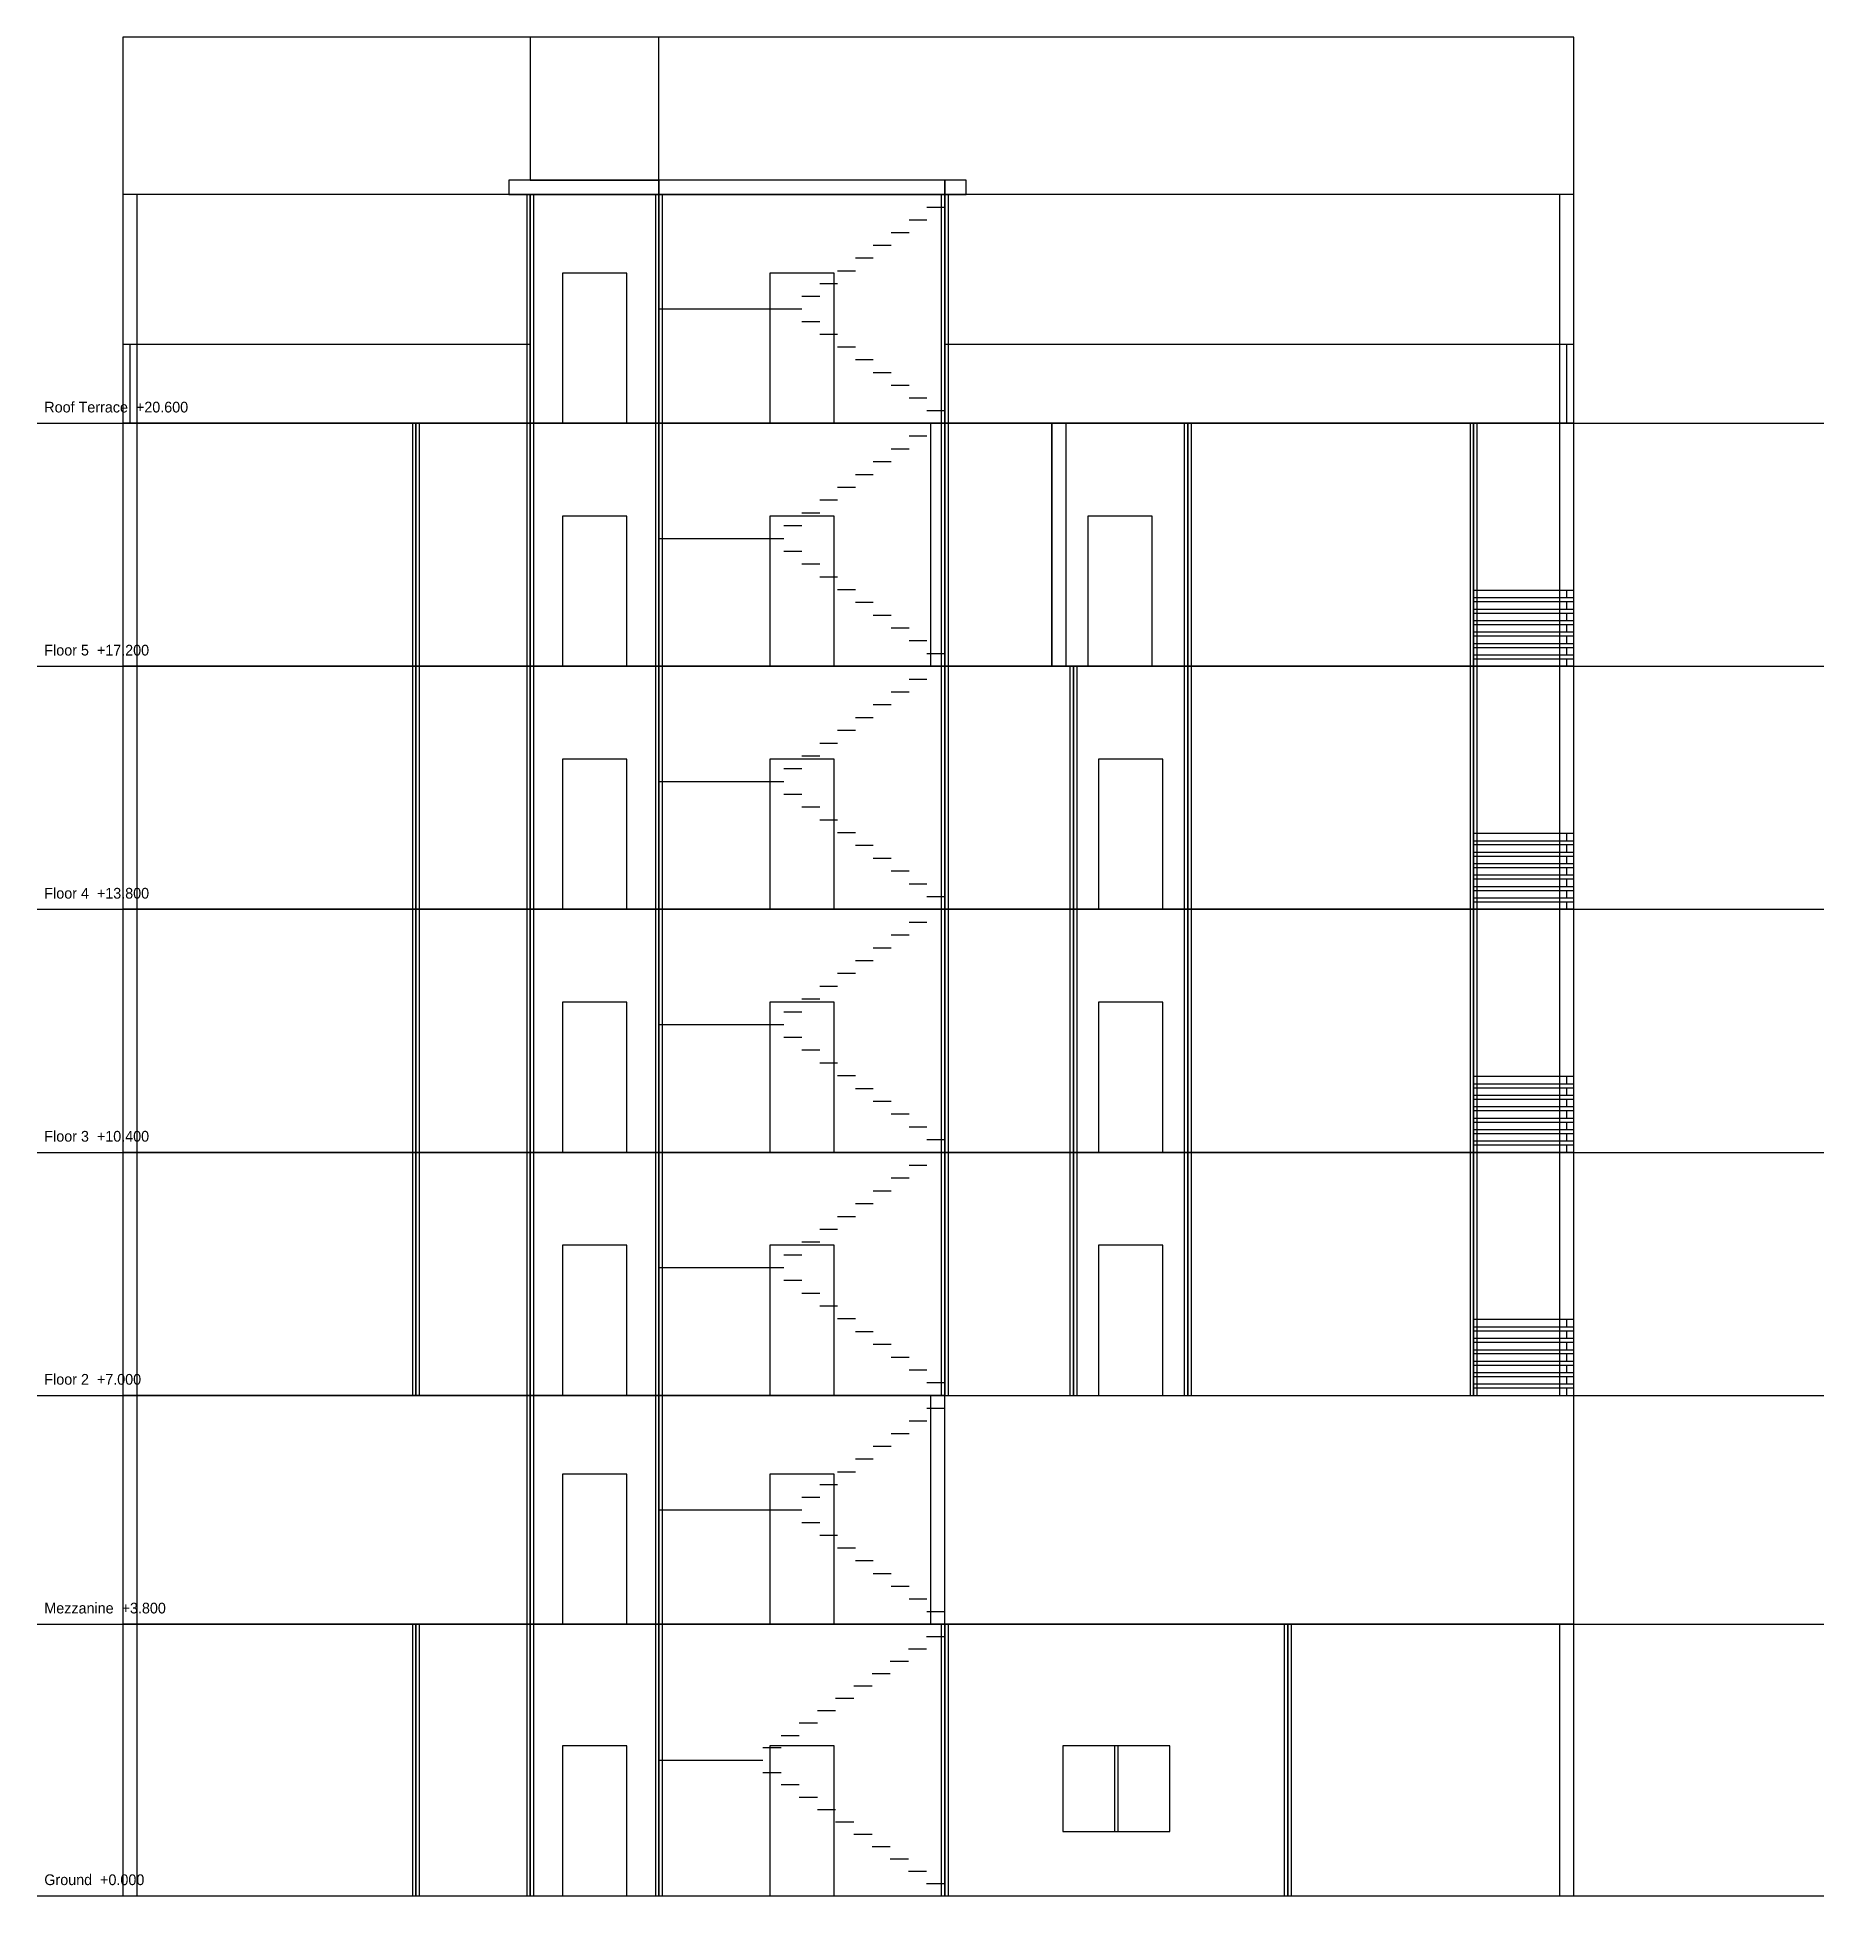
# Model space of a CAD drawing. Header units: millimetres. Extents: x 0 to 25000, y 0 to 26000.
import ezdxf

# ---------------------------------------------------------------- set-up
doc = ezdxf.new("R2010")
doc.units = ezdxf.units.MM
for name, color, linetype in [('DIMS', 8, 'Continuous'), ('DOORS', 1, 'Continuous'), ('ELEV', 7, 'Continuous'), ('LEVELS', 8, 'Continuous'), ('STAIRS', 3, 'Continuous'), ('TEXT', 2, 'Continuous'), ('WINDOWS', 5, 'Continuous')]:
    doc.layers.add(name, color=color, linetype=linetype)

msp = doc.modelspace()

# ---------------------------------------------------------------- linework, layer by layer
at = {"layer": 'DIMS'}
msp.add_line((0, 0), (25000, 0), dxfattribs=at)
at = {"layer": 'DOORS'}
for points in [[(7350, 20600), (8250, 20600), (8250, 22700), (7350, 22700)], [(10250, 20600), (11150, 20600), (11150, 22700), (10250, 22700)], [(7350, 17200), (8250, 17200), (8250, 19300), (7350, 19300)], [(10250, 17200), (11150, 17200), (11150, 19300), (10250, 19300)], [(14700, 17200), (15600, 17200), (15600, 19300), (14700, 19300)], [(7350, 13800), (8250, 13800), (8250, 15900), (7350, 15900)], [(10250, 13800), (11150, 13800), (11150, 15900), (10250, 15900)], [(14850, 13800), (15750, 13800), (15750, 15900), (14850, 15900)], [(7350, 10400), (8250, 10400), (8250, 12500), (7350, 12500)], [(10250, 10400), (11150, 10400), (11150, 12500), (10250, 12500)], [(14850, 10400), (15750, 10400), (15750, 12500), (14850, 12500)], [(7350, 7000), (8250, 7000), (8250, 9100), (7350, 9100)], [(10250, 7000), (11150, 7000), (11150, 9100), (10250, 9100)], [(14850, 7000), (15750, 7000), (15750, 9100), (14850, 9100)], [(7350, 3800), (8250, 3800), (8250, 5900), (7350, 5900)], [(10250, 3800), (11150, 3800), (11150, 5900), (10250, 5900)], [(7350, 0), (8250, 0), (8250, 2100), (7350, 2100)], [(10250, 0), (11150, 0), (11150, 2100), (10250, 2100)]]:
    msp.add_lwpolyline(points, close=True, dxfattribs=at)
at = {"layer": 'ELEV'}
for points in [[(1200, 0), (21500, 0), (21500, 26000), (1200, 26000)], [(6900, 24000), (8700, 24000), (8700, 26000), (6900, 26000)], [(6600, 23800), (8700, 23800), (8700, 24000), (6600, 24000)], [(8700, 23800), (12700, 23800), (12700, 24000), (8700, 24000)], [(8700, 23800), (12700, 23800), (12700, 24000), (8700, 24000)], [(12700, 23800), (13000, 23800), (13000, 24000), (12700, 24000)], [(1200, 20600), (6900, 20600), (6900, 23800), (1200, 23800)], [(1200, 20600), (6900, 20600), (6900, 23800), (1200, 23800)], [(1200, 20600), (1400, 20600), (1400, 23800), (1200, 23800)], [(6850, 20600), (6950, 20600), (6950, 23800), (6850, 23800)], [(6850, 20600), (6950, 20600), (6950, 23800), (6850, 23800)], [(6900, 20600), (8700, 20600), (8700, 23800), (6900, 23800)], [(6900, 20600), (8700, 20600), (8700, 23800), (6900, 23800)], [(6900, 20600), (8700, 20600), (8700, 23800), (6900, 23800)], [(8650, 20600), (8750, 20600), (8750, 23800), (8650, 23800)], [(8650, 20600), (8750, 20600), (8750, 23800), (8650, 23800)], [(8650, 20600), (8750, 20600), (8750, 23800), (8650, 23800)], [(8700, 20600), (12700, 20600), (12700, 23800), (8700, 23800)], [(8700, 20600), (12700, 20600), (12700, 23800), (8700, 23800)], [(8700, 20600), (12700, 20600), (12700, 23800), (8700, 23800)], [(12650, 20600), (12750, 20600), (12750, 23800), (12650, 23800)], [(12650, 20600), (12750, 20600), (12750, 23800), (12650, 23800)], [(12700, 20600), (21500, 20600), (21500, 23800), (12700, 23800)], [(12700, 20600), (21500, 20600), (21500, 23800), (12700, 23800)], [(21300, 20600), (21500, 20600), (21500, 23800), (21300, 23800)], [(1200, 20600), (6900, 20600), (6900, 21700), (1200, 21700)], [(1200, 20600), (1300, 20600), (1300, 21700), (1200, 21700)], [(1200, 20600), (6900, 20600), (6900, 21700), (1200, 21700)], [(12700, 20600), (21500, 20600), (21500, 21700), (12700, 21700)], [(12700, 20600), (21500, 20600), (21500, 21700), (12700, 21700)], [(21400, 20600), (21500, 20600), (21500, 21700), (21400, 21700)], [(1200, 17200), (5300, 17200), (5300, 20600), (1200, 20600)], [(1200, 17200), (5300, 17200), (5300, 20600), (1200, 20600)], [(1200, 17200), (1400, 17200), (1400, 20600), (1200, 20600)], [(5250, 17200), (5350, 17200), (5350, 20600), (5250, 20600)], [(5300, 17200), (6900, 17200), (6900, 20600), (5300, 20600)], [(5300, 17200), (6900, 17200), (6900, 20600), (5300, 20600)], [(6850, 17200), (6950, 17200), (6950, 20600), (6850, 20600)], [(6850, 17200), (6950, 17200), (6950, 20600), (6850, 20600)], [(6900, 17200), (8700, 17200), (8700, 20600), (6900, 20600)], [(6900, 17200), (8700, 17200), (8700, 20600), (6900, 20600)], [(6900, 17200), (8700, 17200), (8700, 20600), (6900, 20600)], [(8650, 17200), (8750, 17200), (8750, 20600), (8650, 20600)], [(8650, 17200), (8750, 17200), (8750, 20600), (8650, 20600)], [(8650, 17200), (8750, 17200), (8750, 20600), (8650, 20600)], [(8700, 17200), (12700, 17200), (12700, 20600), (8700, 20600)], [(8700, 17200), (12700, 17200), (12700, 20600), (8700, 20600)], [(8700, 17200), (12700, 17200), (12700, 20600), (8700, 20600)], [(12500, 17200), (12700, 17200), (12700, 20600), (12500, 20600)], [(12500, 17200), (12700, 17200), (12700, 20600), (12500, 20600)], [(12650, 17200), (12750, 17200), (12750, 20600), (12650, 20600)], [(12700, 17200), (16100, 17200), (16100, 20600), (12700, 20600)], [(12700, 17200), (14200, 17200), (14200, 20600), (12700, 20600)], [(14200, 17200), (16100, 17200), (16100, 20600), (14200, 20600)], [(14200, 17200), (16100, 17200), (16100, 20600), (14200, 20600)], [(14200, 17200), (14400, 17200), (14400, 20600), (14200, 20600)], [(16050, 17200), (16150, 17200), (16150, 20600), (16050, 20600)], [(16050, 17200), (16150, 17200), (16150, 20600), (16050, 20600)], [(16100, 17200), (20100, 17200), (20100, 20600), (16100, 20600)], [(16100, 17200), (20100, 17200), (20100, 20600), (16100, 20600)], [(20050, 17200), (20150, 17200), (20150, 20600), (20050, 20600)], [(20100, 17200), (21500, 17200), (21500, 20600), (20100, 20600)], [(20100, 17200), (21500, 17200), (21500, 20600), (20100, 20600)], [(21300, 17200), (21500, 17200), (21500, 20600), (21300, 20600)], [(20100, 18160), (21500, 18160), (21500, 18260), (20100, 18260)], [(20100, 18160), (21500, 18160), (21500, 18260), (20100, 18260)], [(21400, 18160), (21500, 18160), (21500, 18260), (21400, 18260)], [(20100, 18000), (21500, 18000), (21500, 18100), (20100, 18100)], [(20100, 18000), (21500, 18000), (21500, 18100), (20100, 18100)], [(20100, 17840), (21500, 17840), (21500, 17940), (20100, 17940)], [(20100, 17840), (21500, 17840), (21500, 17940), (20100, 17940)], [(21400, 18000), (21500, 18000), (21500, 18100), (21400, 18100)], [(21400, 17840), (21500, 17840), (21500, 17940), (21400, 17940)], [(20100, 17680), (21500, 17680), (21500, 17780), (20100, 17780)], [(20100, 17680), (21500, 17680), (21500, 17780), (20100, 17780)], [(21400, 17680), (21500, 17680), (21500, 17780), (21400, 17780)], [(20100, 17520), (21500, 17520), (21500, 17620), (20100, 17620)], [(20100, 17520), (21500, 17520), (21500, 17620), (20100, 17620)], [(20100, 17360), (21500, 17360), (21500, 17460), (20100, 17460)], [(20100, 17360), (21500, 17360), (21500, 17460), (20100, 17460)], [(21400, 17520), (21500, 17520), (21500, 17620), (21400, 17620)], [(21400, 17360), (21500, 17360), (21500, 17460), (21400, 17460)], [(1200, 13800), (5300, 13800), (5300, 17200), (1200, 17200)], [(1200, 13800), (5300, 13800), (5300, 17200), (1200, 17200)], [(1200, 13800), (1400, 13800), (1400, 17200), (1200, 17200)], [(5250, 13800), (5350, 13800), (5350, 17200), (5250, 17200)], [(5300, 13800), (6900, 13800), (6900, 17200), (5300, 17200)], [(5300, 13800), (6900, 13800), (6900, 17200), (5300, 17200)], [(6850, 13800), (6950, 13800), (6950, 17200), (6850, 17200)], [(6850, 13800), (6950, 13800), (6950, 17200), (6850, 17200)], [(6900, 13800), (8700, 13800), (8700, 17200), (6900, 17200)], [(6900, 13800), (8700, 13800), (8700, 17200), (6900, 17200)], [(6900, 13800), (8700, 13800), (8700, 17200), (6900, 17200)], [(8650, 13800), (8750, 13800), (8750, 17200), (8650, 17200)], [(8650, 13800), (8750, 13800), (8750, 17200), (8650, 17200)], [(8650, 13800), (8750, 13800), (8750, 17200), (8650, 17200)], [(8700, 13800), (12700, 13800), (12700, 17200), (8700, 17200)], [(8700, 13800), (12700, 13800), (12700, 17200), (8700, 17200)], [(8700, 13800), (12700, 13800), (12700, 17200), (8700, 17200)], [(12650, 13800), (12750, 13800), (12750, 17200), (12650, 17200)], [(12650, 13800), (12750, 13800), (12750, 17200), (12650, 17200)], [(12700, 13800), (14500, 13800), (14500, 17200), (12700, 17200)], [(12700, 13800), (14500, 13800), (14500, 17200), (12700, 17200)], [(14450, 13800), (14550, 13800), (14550, 17200), (14450, 17200)], [(14450, 13800), (14550, 13800), (14550, 17200), (14450, 17200)], [(14500, 13800), (16100, 13800), (16100, 17200), (14500, 17200)], [(14500, 13800), (16100, 13800), (16100, 17200), (14500, 17200)], [(14500, 13800), (16100, 13800), (16100, 17200), (14500, 17200)], [(16050, 13800), (16150, 13800), (16150, 17200), (16050, 17200)], [(16050, 13800), (16150, 13800), (16150, 17200), (16050, 17200)], [(16100, 13800), (20100, 13800), (20100, 17200), (16100, 17200)], [(16100, 13800), (20100, 13800), (20100, 17200), (16100, 17200)], [(20050, 13800), (20150, 13800), (20150, 17200), (20050, 17200)], [(20100, 17200), (21500, 17200), (21500, 17300), (20100, 17300)], [(20100, 17200), (21500, 17200), (21500, 17300), (20100, 17300)], [(20100, 13800), (21500, 13800), (21500, 17200), (20100, 17200)], [(20100, 13800), (21500, 13800), (21500, 17200), (20100, 17200)], [(21300, 13800), (21500, 13800), (21500, 17200), (21300, 17200)], [(21400, 17200), (21500, 17200), (21500, 17300), (21400, 17300)], [(20100, 14760), (21500, 14760), (21500, 14860), (20100, 14860)], [(20100, 14760), (21500, 14760), (21500, 14860), (20100, 14860)], [(21400, 14760), (21500, 14760), (21500, 14860), (21400, 14860)], [(20100, 14600), (21500, 14600), (21500, 14700), (20100, 14700)], [(20100, 14600), (21500, 14600), (21500, 14700), (20100, 14700)], [(21400, 14600), (21500, 14600), (21500, 14700), (21400, 14700)], [(20100, 14440), (21500, 14440), (21500, 14540), (20100, 14540)], [(20100, 14440), (21500, 14440), (21500, 14540), (20100, 14540)], [(20100, 14280), (21500, 14280), (21500, 14380), (20100, 14380)], [(20100, 14280), (21500, 14280), (21500, 14380), (20100, 14380)], [(21400, 14440), (21500, 14440), (21500, 14540), (21400, 14540)], [(21400, 14280), (21500, 14280), (21500, 14380), (21400, 14380)], [(20100, 14120), (21500, 14120), (21500, 14220), (20100, 14220)], [(20100, 14120), (21500, 14120), (21500, 14220), (20100, 14220)], [(20100, 13960), (21500, 13960), (21500, 14060), (20100, 14060)], [(20100, 13960), (21500, 13960), (21500, 14060), (20100, 14060)], [(21400, 14120), (21500, 14120), (21500, 14220), (21400, 14220)], [(21400, 13960), (21500, 13960), (21500, 14060), (21400, 14060)], [(1200, 10400), (5300, 10400), (5300, 13800), (1200, 13800)], [(1200, 10400), (5300, 10400), (5300, 13800), (1200, 13800)], [(1200, 10400), (1400, 10400), (1400, 13800), (1200, 13800)], [(5250, 10400), (5350, 10400), (5350, 13800), (5250, 13800)], [(5300, 10400), (6900, 10400), (6900, 13800), (5300, 13800)], [(5300, 10400), (6900, 10400), (6900, 13800), (5300, 13800)], [(6850, 10400), (6950, 10400), (6950, 13800), (6850, 13800)], [(6850, 10400), (6950, 10400), (6950, 13800), (6850, 13800)], [(6900, 10400), (8700, 10400), (8700, 13800), (6900, 13800)], [(6900, 10400), (8700, 10400), (8700, 13800), (6900, 13800)], [(6900, 10400), (8700, 10400), (8700, 13800), (6900, 13800)], [(8650, 10400), (8750, 10400), (8750, 13800), (8650, 13800)], [(8650, 10400), (8750, 10400), (8750, 13800), (8650, 13800)], [(8650, 10400), (8750, 10400), (8750, 13800), (8650, 13800)], [(8700, 10400), (12700, 10400), (12700, 13800), (8700, 13800)], [(8700, 10400), (12700, 10400), (12700, 13800), (8700, 13800)], [(8700, 10400), (12700, 10400), (12700, 13800), (8700, 13800)], [(12650, 10400), (12750, 10400), (12750, 13800), (12650, 13800)], [(12650, 10400), (12750, 10400), (12750, 13800), (12650, 13800)], [(12700, 10400), (14500, 10400), (14500, 13800), (12700, 13800)], [(12700, 10400), (14500, 10400), (14500, 13800), (12700, 13800)], [(14450, 10400), (14550, 10400), (14550, 13800), (14450, 13800)], [(14450, 10400), (14550, 10400), (14550, 13800), (14450, 13800)], [(14500, 10400), (16100, 10400), (16100, 13800), (14500, 13800)], [(14500, 10400), (16100, 10400), (16100, 13800), (14500, 13800)], [(14500, 10400), (16100, 10400), (16100, 13800), (14500, 13800)], [(16050, 10400), (16150, 10400), (16150, 13800), (16050, 13800)], [(16050, 10400), (16150, 10400), (16150, 13800), (16050, 13800)], [(16100, 10400), (20100, 10400), (20100, 13800), (16100, 13800)], [(16100, 10400), (20100, 10400), (20100, 13800), (16100, 13800)], [(20050, 10400), (20150, 10400), (20150, 13800), (20050, 13800)], [(20100, 13800), (21500, 13800), (21500, 13900), (20100, 13900)], [(20100, 13800), (21500, 13800), (21500, 13900), (20100, 13900)], [(20100, 10400), (21500, 10400), (21500, 13800), (20100, 13800)], [(20100, 10400), (21500, 10400), (21500, 13800), (20100, 13800)], [(21300, 10400), (21500, 10400), (21500, 13800), (21300, 13800)], [(21400, 13800), (21500, 13800), (21500, 13900), (21400, 13900)], [(20100, 11360), (21500, 11360), (21500, 11460), (20100, 11460)], [(20100, 11360), (21500, 11360), (21500, 11460), (20100, 11460)], [(21400, 11360), (21500, 11360), (21500, 11460), (21400, 11460)], [(20100, 11200), (21500, 11200), (21500, 11300), (20100, 11300)], [(20100, 11200), (21500, 11200), (21500, 11300), (20100, 11300)], [(21400, 11200), (21500, 11200), (21500, 11300), (21400, 11300)], [(20100, 11040), (21500, 11040), (21500, 11140), (20100, 11140)], [(20100, 11040), (21500, 11040), (21500, 11140), (20100, 11140)], [(20100, 10880), (21500, 10880), (21500, 10980), (20100, 10980)], [(20100, 10880), (21500, 10880), (21500, 10980), (20100, 10980)], [(21400, 11040), (21500, 11040), (21500, 11140), (21400, 11140)], [(21400, 10880), (21500, 10880), (21500, 10980), (21400, 10980)], [(20100, 10720), (21500, 10720), (21500, 10820), (20100, 10820)], [(20100, 10720), (21500, 10720), (21500, 10820), (20100, 10820)], [(20100, 10560), (21500, 10560), (21500, 10660), (20100, 10660)], [(20100, 10560), (21500, 10560), (21500, 10660), (20100, 10660)], [(21400, 10720), (21500, 10720), (21500, 10820), (21400, 10820)], [(21400, 10560), (21500, 10560), (21500, 10660), (21400, 10660)], [(1200, 7000), (5300, 7000), (5300, 10400), (1200, 10400)], [(1200, 7000), (5300, 7000), (5300, 10400), (1200, 10400)], [(1200, 7000), (1400, 7000), (1400, 10400), (1200, 10400)], [(5250, 7000), (5350, 7000), (5350, 10400), (5250, 10400)], [(5300, 7000), (6900, 7000), (6900, 10400), (5300, 10400)], [(5300, 7000), (6900, 7000), (6900, 10400), (5300, 10400)], [(6850, 7000), (6950, 7000), (6950, 10400), (6850, 10400)], [(6850, 7000), (6950, 7000), (6950, 10400), (6850, 10400)], [(6900, 7000), (8700, 7000), (8700, 10400), (6900, 10400)], [(6900, 7000), (8700, 7000), (8700, 10400), (6900, 10400)], [(6900, 7000), (8700, 7000), (8700, 10400), (6900, 10400)], [(8650, 7000), (8750, 7000), (8750, 10400), (8650, 10400)], [(8650, 7000), (8750, 7000), (8750, 10400), (8650, 10400)], [(8650, 7000), (8750, 7000), (8750, 10400), (8650, 10400)], [(8700, 7000), (12700, 7000), (12700, 10400), (8700, 10400)], [(8700, 7000), (12700, 7000), (12700, 10400), (8700, 10400)], [(8700, 7000), (12700, 7000), (12700, 10400), (8700, 10400)], [(12650, 7000), (12750, 7000), (12750, 10400), (12650, 10400)], [(12650, 7000), (12750, 7000), (12750, 10400), (12650, 10400)], [(12700, 7000), (14500, 7000), (14500, 10400), (12700, 10400)], [(12700, 7000), (14500, 7000), (14500, 10400), (12700, 10400)], [(14450, 7000), (14550, 7000), (14550, 10400), (14450, 10400)], [(14450, 7000), (14550, 7000), (14550, 10400), (14450, 10400)], [(14500, 7000), (16100, 7000), (16100, 10400), (14500, 10400)], [(14500, 7000), (16100, 7000), (16100, 10400), (14500, 10400)], [(14500, 7000), (16100, 7000), (16100, 10400), (14500, 10400)], [(16050, 7000), (16150, 7000), (16150, 10400), (16050, 10400)], [(16050, 7000), (16150, 7000), (16150, 10400), (16050, 10400)], [(16100, 7000), (20100, 7000), (20100, 10400), (16100, 10400)], [(16100, 7000), (20100, 7000), (20100, 10400), (16100, 10400)], [(20050, 7000), (20150, 7000), (20150, 10400), (20050, 10400)], [(20100, 10400), (21500, 10400), (21500, 10500), (20100, 10500)], [(20100, 10400), (21500, 10400), (21500, 10500), (20100, 10500)], [(20100, 7000), (21500, 7000), (21500, 10400), (20100, 10400)], [(20100, 7000), (21500, 7000), (21500, 10400), (20100, 10400)], [(21300, 7000), (21500, 7000), (21500, 10400), (21300, 10400)], [(21400, 10400), (21500, 10400), (21500, 10500), (21400, 10500)], [(20100, 7960), (21500, 7960), (21500, 8060), (20100, 8060)], [(20100, 7960), (21500, 7960), (21500, 8060), (20100, 8060)], [(21400, 7960), (21500, 7960), (21500, 8060), (21400, 8060)], [(20100, 7800), (21500, 7800), (21500, 7900), (20100, 7900)], [(20100, 7800), (21500, 7800), (21500, 7900), (20100, 7900)], [(21400, 7800), (21500, 7800), (21500, 7900), (21400, 7900)], [(20100, 7640), (21500, 7640), (21500, 7740), (20100, 7740)], [(20100, 7640), (21500, 7640), (21500, 7740), (20100, 7740)], [(20100, 7480), (21500, 7480), (21500, 7580), (20100, 7580)], [(20100, 7480), (21500, 7480), (21500, 7580), (20100, 7580)], [(21400, 7640), (21500, 7640), (21500, 7740), (21400, 7740)], [(21400, 7480), (21500, 7480), (21500, 7580), (21400, 7580)], [(20100, 7320), (21500, 7320), (21500, 7420), (20100, 7420)], [(20100, 7320), (21500, 7320), (21500, 7420), (20100, 7420)], [(21400, 7320), (21500, 7320), (21500, 7420), (21400, 7420)], [(20100, 7160), (21500, 7160), (21500, 7260), (20100, 7260)], [(20100, 7160), (21500, 7160), (21500, 7260), (20100, 7260)], [(20100, 7000), (21500, 7000), (21500, 7100), (20100, 7100)], [(20100, 7000), (21500, 7000), (21500, 7100), (20100, 7100)], [(21400, 7160), (21500, 7160), (21500, 7260), (21400, 7260)], [(21400, 7000), (21500, 7000), (21500, 7100), (21400, 7100)], [(1200, 3800), (6900, 3800), (6900, 7000), (1200, 7000)], [(1200, 3800), (6900, 3800), (6900, 7000), (1200, 7000)], [(1200, 3800), (1400, 3800), (1400, 7000), (1200, 7000)], [(6850, 3800), (6950, 3800), (6950, 7000), (6850, 7000)], [(6850, 3800), (6950, 3800), (6950, 7000), (6850, 7000)], [(6900, 3800), (8700, 3800), (8700, 7000), (6900, 7000)], [(6900, 3800), (8700, 3800), (8700, 7000), (6900, 7000)], [(6900, 3800), (8700, 3800), (8700, 7000), (6900, 7000)], [(8650, 3800), (8750, 3800), (8750, 7000), (8650, 7000)], [(8650, 3800), (8750, 3800), (8750, 7000), (8650, 7000)], [(8650, 3800), (8750, 3800), (8750, 7000), (8650, 7000)], [(8700, 3800), (12700, 3800), (12700, 7000), (8700, 7000)], [(8700, 3800), (12700, 3800), (12700, 7000), (8700, 7000)], [(8700, 3800), (12700, 3800), (12700, 7000), (8700, 7000)], [(12500, 3800), (12700, 3800), (12700, 7000), (12500, 7000)], [(12500, 3800), (12700, 3800), (12700, 7000), (12500, 7000)], [(1200, 0), (5300, 0), (5300, 3800), (1200, 3800)], [(1200, 0), (5300, 0), (5300, 3800), (1200, 3800)], [(1200, 0), (1400, 0), (1400, 3800), (1200, 3800)], [(5250, 0), (5350, 0), (5350, 3800), (5250, 3800)], [(5300, 0), (6900, 0), (6900, 3800), (5300, 3800)], [(5300, 0), (6900, 0), (6900, 3800), (5300, 3800)], [(6850, 0), (6950, 0), (6950, 3800), (6850, 3800)], [(6850, 0), (6950, 0), (6950, 3800), (6850, 3800)], [(6900, 0), (8700, 0), (8700, 3800), (6900, 3800)], [(6900, 0), (8700, 0), (8700, 3800), (6900, 3800)], [(6900, 0), (8700, 0), (8700, 3800), (6900, 3800)], [(8650, 0), (8750, 0), (8750, 3800), (8650, 3800)], [(8650, 0), (8750, 0), (8750, 3800), (8650, 3800)], [(8650, 0), (8750, 0), (8750, 3800), (8650, 3800)], [(8700, 0), (12700, 0), (12700, 3800), (8700, 3800)], [(8700, 0), (12700, 0), (12700, 3800), (8700, 3800)], [(8700, 0), (12700, 0), (12700, 3800), (8700, 3800)], [(12650, 0), (12750, 0), (12750, 3800), (12650, 3800)], [(12650, 0), (12750, 0), (12750, 3800), (12650, 3800)], [(12700, 0), (17500, 0), (17500, 3800), (12700, 3800)], [(12700, 0), (17500, 0), (17500, 3800), (12700, 3800)], [(17450, 0), (17550, 0), (17550, 3800), (17450, 3800)], [(17500, 0), (21500, 0), (21500, 3800), (17500, 3800)], [(17500, 0), (21500, 0), (21500, 3800), (17500, 3800)], [(21300, 0), (21500, 0), (21500, 3800), (21300, 3800)]]:
    msp.add_lwpolyline(points, close=True, dxfattribs=at)
at = {"layer": 'LEVELS'}
for p, q in [((0, 20600), (25000, 20600)), ((0, 17200), (25000, 17200)), ((0, 13800), (25000, 13800)), ((0, 10400), (25000, 10400)), ((0, 7000), (25000, 7000)), ((0, 3800), (25000, 3800)), ((0, 0), (25000, 0))]:
    msp.add_line(p, q, dxfattribs=at)
at = {"layer": 'STAIRS'}
for p, q in [((12700, 23800), (12950, 23800)), ((12200, 23444), (12450, 23444)), ((12450, 23622), (12700, 23622)), ((11950, 23267), (12200, 23267)), ((11450, 22911), (11700, 22911)), ((11700, 23089), (11950, 23089)), ((11200, 22733), (11450, 22733)), ((10700, 22378), (10950, 22378)), ((10950, 22556), (11200, 22556)), ((8700, 22200), (10700, 22200)), ((10700, 22022), (10950, 22022)), ((10950, 21844), (11200, 21844)), ((11200, 21667), (11450, 21667)), ((11450, 21489), (11700, 21489)), ((11700, 21311), (11950, 21311)), ((11950, 21133), (12200, 21133)), ((12200, 20956), (12450, 20956)), ((12450, 20778), (12700, 20778)), ((12450, 20600), (12700, 20600)), ((12200, 20421), (12450, 20421)), ((11700, 20063), (11950, 20063)), ((11950, 20242), (12200, 20242)), ((11450, 19884), (11700, 19884)), ((10950, 19526), (11200, 19526)), ((11200, 19705), (11450, 19705)), ((10700, 19347), (10950, 19347)), ((8700, 18989), (10450, 18989)), ((10450, 19168), (10700, 19168)), ((10450, 18811), (10700, 18811)), ((10700, 18632), (10950, 18632)), ((10950, 18453), (11200, 18453)), ((11200, 18274), (11450, 18274)), ((11450, 18095), (11700, 18095)), ((11700, 17916), (11950, 17916)), ((11950, 17737), (12200, 17737)), ((12200, 17558), (12450, 17558)), ((12450, 17379), (12700, 17379)), ((12450, 17200), (12700, 17200)), ((12200, 17021), (12450, 17021)), ((11700, 16663), (11950, 16663)), ((11950, 16842), (12200, 16842)), ((11450, 16484), (11700, 16484)), ((10950, 16126), (11200, 16126)), ((11200, 16305), (11450, 16305)), ((10700, 15947), (10950, 15947)), ((10450, 15768), (10700, 15768)), ((8700, 15589), (10450, 15589)), ((10450, 15411), (10700, 15411)), ((10700, 15232), (10950, 15232)), ((10950, 15053), (11200, 15053)), ((11200, 14874), (11450, 14874)), ((11450, 14695), (11700, 14695)), ((11700, 14516), (11950, 14516)), ((11950, 14337), (12200, 14337)), ((12200, 14158), (12450, 14158)), ((12450, 13979), (12700, 13979)), ((12450, 13800), (12700, 13800)), ((12200, 13621), (12450, 13621)), ((11700, 13263), (11950, 13263)), ((11950, 13442), (12200, 13442)), ((11450, 13084), (11700, 13084)), ((11200, 12905), (11450, 12905)), ((10700, 12547), (10950, 12547)), ((10950, 12726), (11200, 12726)), ((10450, 12368), (10700, 12368)), ((8700, 12189), (10450, 12189)), ((10450, 12011), (10700, 12011)), ((10700, 11832), (10950, 11832)), ((10950, 11653), (11200, 11653)), ((11200, 11474), (11450, 11474)), ((11450, 11295), (11700, 11295)), ((11700, 11116), (11950, 11116)), ((11950, 10937), (12200, 10937)), ((12200, 10758), (12450, 10758)), ((12450, 10579), (12700, 10579)), ((12450, 10400), (12700, 10400)), ((12200, 10221), (12450, 10221)), ((11950, 10042), (12200, 10042)), ((11450, 9684), (11700, 9684)), ((11700, 9863), (11950, 9863)), ((11200, 9505), (11450, 9505)), ((10700, 9147), (10950, 9147)), ((10950, 9326), (11200, 9326)), ((10450, 8968), (10700, 8968)), ((8700, 8789), (10450, 8789)), ((10450, 8611), (10700, 8611)), ((10700, 8432), (10950, 8432)), ((10950, 8253), (11200, 8253)), ((11200, 8074), (11450, 8074)), ((11450, 7895), (11700, 7895)), ((11700, 7716), (11950, 7716)), ((11950, 7537), (12200, 7537)), ((12200, 7358), (12450, 7358)), ((12450, 7179), (12700, 7179)), ((12450, 6822), (12700, 6822)), ((12700, 7000), (12950, 7000)), ((12200, 6644), (12450, 6644)), ((11700, 6289), (11950, 6289)), ((11950, 6467), (12200, 6467)), ((11450, 6111), (11700, 6111)), ((10950, 5756), (11200, 5756)), ((11200, 5933), (11450, 5933)), ((10700, 5578), (10950, 5578)), ((8700, 5400), (10700, 5400)), ((10700, 5222), (10950, 5222)), ((10950, 5044), (11200, 5044)), ((11200, 4867), (11450, 4867)), ((11450, 4689), (11700, 4689)), ((11700, 4511), (11950, 4511)), ((11950, 4333), (12200, 4333)), ((12200, 4156), (12450, 4156)), ((12450, 3978), (12700, 3978)), ((12700, 3800), (12955, 3800)), ((12191, 3455), (12445, 3455)), ((12445, 3627), (12700, 3627)), ((11936, 3282), (12191, 3282)), ((11427, 2936), (11682, 2936)), ((11682, 3109), (11936, 3109)), ((11173, 2764), (11427, 2764)), ((10664, 2418), (10918, 2418)), ((10918, 2591), (11173, 2591)), ((10409, 2245), (10664, 2245)), ((8700, 1900), (10155, 1900)), ((10155, 2073), (10409, 2073)), ((10155, 1727), (10409, 1727)), ((10409, 1555), (10664, 1555)), ((10664, 1382), (10918, 1382)), ((10918, 1209), (11173, 1209)), ((11173, 1036), (11427, 1036)), ((11427, 864), (11682, 864)), ((11682, 691), (11936, 691)), ((11936, 518), (12191, 518)), ((12191, 345), (12445, 345)), ((12445, 173), (12700, 173))]:
    msp.add_line(p, q, dxfattribs=at)
at = {"layer": 'WINDOWS'}
for points in [[(14350, 900), (15850, 900), (15850, 2100), (14350, 2100)], [(15075, 900), (15125, 900), (15125, 2100), (15075, 2100)]]:
    msp.add_lwpolyline(points, close=True, dxfattribs=at)

# ---------------------------------------------------------------- texts
at = {"layer": 'TEXT'}
for s, p in [('Roof Terrace  +20.600', (100, 20750)), ('Floor 5  +17.200', (100, 17350)), ('Floor 4  +13.800', (100, 13950)), ('Floor 3  +10.400', (100, 10550)), ('Floor 2  +7.000', (100, 7150)), ('Mezzanine  +3.800', (100, 3950)), ('Ground  +0.000', (100, 150))]:
    msp.add_text(s, height=150, dxfattribs=at).set_placement(p)

doc.saveas('drawing.dxf')
